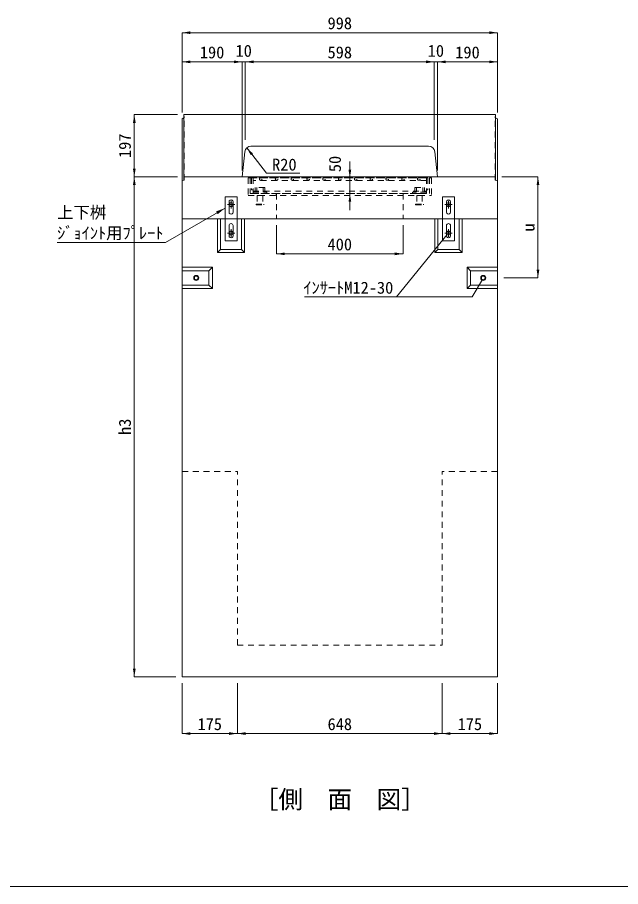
# Model space of a CAD drawing. Units: millimetres at full size. Extents: x 50430 to 75195, y 75514 to 92741.
# Drawn here: x 66912 to 68821, y 77277 to 80030 of the extents above; entities that cross this region are included whole.
import ezdxf
from ezdxf.enums import TextEntityAlignment as Align

# ---------------------------------------------------------------- set-up
doc = ezdxf.new("R2010")
doc.units = ezdxf.units.MM
doc.header["$LTSCALE"] = 25
doc.linetypes.add('USER1', pattern=[1.35, 0.75, -0.6])
for name, color, linetype, lineweight in [('0_2', 7, 'Continuous', 5), ('ジョイントプレート', 3, 'Continuous', 9), ('側溝・本体', 7, 'Continuous', 9), ('寸法線', 7, 'Continuous', 9), ('本体', 2, 'Continuous', 9), ('枠', 5, 'Continuous', 5), ('ｲﾝｻｰﾄ', 3, 'USER1', 5), ('ｸﾞﾚｰﾁﾝｸﾞ', 7, 'USER1', 5)]:
    doc.layers.add(name, color=color, linetype=linetype, lineweight=lineweight)
doc.styles.add('ＭＳ ゴシック', font='')
doc.styles.get('ＭＳ ゴシック').set_extended_font_data('MS Gothic')

# ---------------------------------------------------------------- blocks, each defined once
blk = doc.blocks.new('filled_arrow')
at = {"color": 0, "linetype": 'Continuous', "lineweight": -2}
blk.add_solid([(7.5, 1.25), (0, 0), (7.5, -1.25)], dxfattribs=at)

msp = doc.modelspace()

# ---------------------------------------------------------------- hatches: boundary and pattern name
at = {"layer": '寸法線'}
msp.add_hatch(color=256, dxfattribs=at).paths.add_polyline_path([(68383.26, 79199.28), (68382.28, 79198.11), (68382.72, 79197.85)])

# ---------------------------------------------------------------- linework, layer by layer
at = {"layer": 'ジョイントプレート'}
for p, q in [((67581.76, 79412.98), (67581.76, 79444.98)), ((67594.76, 79444.98), (67594.76, 79412.98)), ((68269.76, 79412.98), (68269.76, 79444.98)), ((68282.76, 79444.98), (68282.76, 79412.98)), ((67581.76, 79369.98), (67581.76, 79337.98)), ((67594.76, 79337.98), (67594.76, 79369.98)), ((68269.76, 79369.98), (68269.76, 79337.97)), ((68282.76, 79337.97), (68282.76, 79369.98))]:
    msp.add_line(p, q, dxfattribs=at)
for points in [[(67607.26, 79321.48), (67607.26, 79461.48), (67569.26, 79461.48), (67569.26, 79321.48)], [(68295.26, 79321.47), (68295.26, 79461.48), (68257.26, 79461.48), (68257.26, 79321.47)]]:
    msp.add_lwpolyline(points, close=True, dxfattribs=at)
for centre, start, end in [((67588.26, 79444.98), 359.99346, 180.00654), ((68276.26, 79444.98), 359.99346, 180.00654), ((67588.26, 79412.98), 179.99346, 0.00654), ((68276.26, 79412.97), 179.99346, 0.00654), ((67588.26, 79369.98), 0, 180), ((68276.26, 79369.98), 0, 180), ((67588.26, 79337.98), 179.99952, 0.00048), ((68276.26, 79337.97), 179.99952, 0.00048)]:
    msp.add_arc(centre, 6.5, start, end, dxfattribs=at)
at = {"layer": '側溝・本体'}
for p, q in [((67588.26, 79448.51), (67588.26, 79424.44)), ((68276.26, 79448.51), (68276.26, 79424.44)), ((67576.66, 79436.48), (67599.86, 79436.48)), ((68264.66, 79436.47), (68287.86, 79436.47)), ((67576.66, 79346.47), (67599.86, 79346.47)), ((67588.26, 79358.51), (67588.26, 79334.43)), ((68264.66, 79346.47), (68287.86, 79346.47)), ((68276.26, 79358.51), (68276.26, 79334.43))]:
    msp.add_line(p, q, dxfattribs=at)
at = {"layer": '寸法線'}
for p, q in [((67433.26, 79980.98), (68431.26, 79980.98)), ((67433.26, 79728.47), (67433.26, 79980.98)), ((68431.26, 79728.47), (68431.26, 79980.98)), ((67623.26, 79888.68), (67433.26, 79888.68)), ((67433.26, 79728.47), (67433.26, 79888.68)), ((67685.26, 79888.68), (67571.26, 79888.68)), ((67623.26, 79544.47), (67623.26, 79888.68)), ((67623.26, 79544.47), (67623.26, 79888.68)), ((67633.26, 79888.68), (68231.26, 79888.68)), ((67633.26, 79641.5), (67633.26, 79888.68)), ((67633.26, 79641.5), (67633.26, 79888.68)), ((68179.26, 79888.68), (68293.26, 79888.68)), ((68231.26, 79641.5), (68231.26, 79888.68)), ((68231.26, 79641.5), (68231.26, 79888.68)), ((68241.26, 79544.47), (68241.26, 79888.68)), ((68241.26, 79888.68), (68431.26, 79888.68)), ((68241.26, 79544.47), (68241.26, 79888.68)), ((68431.26, 79728.47), (68431.26, 79888.68)), ((67282.14, 79721.47), (67282.14, 79524.47)), ((67419.26, 79721.47), (67282.14, 79721.47)), ((67964.18, 79573.47), (67964.18, 79419.47)), ((67419.26, 79524.47), (67282.14, 79524.47)), ((67282.14, 79524.47), (67282.14, 77941.47)), ((67419.26, 79524.47), (67282.14, 79524.47)), ((67952.26, 79521.47), (67964.18, 79521.47)), ((68445.26, 79524.47), (68559.33, 79524.47)), ((68559.33, 79524.47), (68559.33, 79204.47)), ((67952.26, 79471.47), (67964.18, 79471.47)), ((67732.26, 79371.47), (67732.26, 79280.72)), ((68132.26, 79371.47), (68132.26, 79280.72)), ((67732.26, 79280.72), (68132.26, 79280.72)), ((68451.26, 79204.47), (68559.33, 79204.47)), ((67413.26, 77941.47), (67282.14, 77941.47)), ((67433.26, 77921.48), (67433.26, 77761.47)), ((67608.26, 77921.48), (67608.26, 77761.47)), ((67608.26, 77921.48), (67608.26, 77761.47)), ((68256.26, 77921.47), (68256.26, 77761.47)), ((68256.26, 77921.47), (68256.26, 77761.47)), ((68431.26, 77921.47), (68431.26, 77761.47)), ((67433.26, 77761.47), (67608.26, 77761.47)), ((67608.26, 77761.47), (68256.26, 77761.47)), ((68256.26, 77761.47), (68431.26, 77761.47))]:
    msp.add_line(p, q, dxfattribs=at)
for points in [[(67637.91, 79616.34), (67653.94, 79595.86), (67700.52, 79536.37), (67805.95, 79536.37)], [(67569.26, 79425.51), (67380.89, 79316.75), (67037.69, 79316.75)], [(68272.47, 79341.83), (68111.47, 79144.48), (67820.25, 79144.48)], [(68383.26, 79199.28), (68351.22, 79144.48), (68111.47, 79144.48)]]:
    msp.add_lwpolyline(points, dxfattribs=at)
msp.add_lwpolyline([(68383.26, 79199.28), (68382.28, 79198.11), (68382.72, 79197.85)], close=True, dxfattribs=at)
at = {"layer": '本体', "lineweight": 20}
for p, q in [((67439.26, 79721.47), (68425.26, 79721.47)), ((67439.26, 79721.47), (67439.26, 79711.04)), ((68425.26, 79721.47), (68425.26, 79711.04)), ((67433.26, 79708.47), (67439.26, 79711.04)), ((67433.26, 79708.47), (67433.26, 79391.47)), ((68431.26, 79708.47), (68425.26, 79711.04)), ((68431.26, 79708.47), (68431.26, 79391.47)), ((67433.26, 77941.47), (67433.26, 79391.47)), ((67433.26, 79391.47), (68431.26, 79391.47)), ((68431.26, 77941.47), (68431.26, 79391.47)), ((67433.26, 77941.48), (68431.26, 77941.48))]:
    msp.add_line(p, q, dxfattribs=at)
at = {"layer": '本体', "color": 4, "linetype": 'USER1', "lineweight": 5}
for p, q in [((67439.26, 79721.47), (67440.26, 79711.47)), ((68425.26, 79721.47), (68424.26, 79711.47)), ((67439.26, 79711.04), (67440.26, 79711.47)), ((67440.26, 79514.43), (67440.26, 79711.47)), ((68424.26, 79514.43), (68424.26, 79711.47)), ((68425.26, 79711.04), (68424.26, 79711.47)), ((67439.26, 79524.43), (67440.26, 79514.43)), ((67439.26, 79514), (67440.26, 79514.43)), ((68425.26, 79524.43), (68424.26, 79514.43)), ((68425.26, 79514), (68424.26, 79514.43))]:
    msp.add_line(p, q, dxfattribs=at)
at = {"layer": '本体', "lineweight": 5}
for p, q in [((67439.26, 79711.04), (67439.26, 79514)), ((68425.26, 79711.04), (68425.26, 79514))]:
    msp.add_line(p, q, dxfattribs=at)
at = {"layer": '本体'}
for p, q in [((68213.2, 79621.48), (67651.32, 79621.48)), ((67631.42, 79603.53), (67623.26, 79524.47)), ((68233.09, 79603.53), (68241.26, 79524.47)), ((67433.26, 79511.43), (67439.26, 79514)), ((67439.26, 79524.47), (68425.26, 79524.47)), ((68431.26, 79511.43), (68425.26, 79514)), ((67545.26, 79391.47), (67545.26, 79284.97)), ((67554.76, 79391.47), (67554.76, 79294.47)), ((67621.76, 79391.47), (67621.76, 79294.47)), ((67631.26, 79391.47), (67631.26, 79284.97)), ((68233.26, 79391.47), (68233.26, 79284.97)), ((68242.76, 79391.47), (68242.76, 79294.47)), ((68309.76, 79391.47), (68309.76, 79294.47)), ((68319.26, 79391.47), (68319.26, 79284.97)), ((67545.26, 79284.97), (67554.76, 79294.47)), ((67545.26, 79284.97), (67631.26, 79284.97)), ((67554.76, 79294.47), (67621.76, 79294.47)), ((67621.76, 79294.47), (67631.26, 79284.97)), ((68242.76, 79294.47), (68233.26, 79284.97)), ((68319.26, 79284.97), (68233.26, 79284.97)), ((68309.76, 79294.47), (68242.76, 79294.47)), ((68319.26, 79284.97), (68309.76, 79294.47)), ((67433.26, 79238.47), (67529.76, 79238.47)), ((67433.26, 79226.97), (67518.26, 79226.97)), ((67518.26, 79226.97), (67529.76, 79238.47)), ((67518.26, 79226.97), (67518.26, 79181.98)), ((67529.76, 79238.47), (67529.76, 79170.48)), ((68431.26, 79238.47), (68334.76, 79238.47)), ((68334.76, 79238.47), (68334.76, 79170.48)), ((68346.26, 79226.97), (68334.76, 79238.47)), ((68431.26, 79226.97), (68346.26, 79226.97)), ((68346.26, 79226.97), (68346.26, 79181.98)), ((67518.26, 79181.98), (67433.26, 79181.98)), ((67529.76, 79170.48), (67433.26, 79170.48)), ((67518.26, 79181.98), (67529.76, 79170.48)), ((68346.26, 79181.98), (68334.76, 79170.48)), ((68334.76, 79170.48), (68431.26, 79170.48)), ((68346.26, 79181.98), (68431.26, 79181.98))]:
    msp.add_line(p, q, dxfattribs=at)
at = {"layer": '本体', "linetype": 'USER1'}
for p, q in [((67732.26, 79471.47), (67732.26, 79391.47)), ((68132.26, 79471.47), (68132.26, 79391.47)), ((67433.26, 78591.32), (67608.26, 78591.32)), ((67608.26, 78041.48), (67608.26, 78591.32)), ((68256.26, 78041.48), (68256.26, 78591.48)), ((68431.26, 78591.48), (68256.26, 78591.48)), ((67608.26, 78041.48), (68256.26, 78041.48))]:
    msp.add_line(p, q, dxfattribs=at)
at = {"layer": '本体'}
for centre, start, end in [((67651.32, 79601.48), 90, 174.10209), ((68213.2, 79601.48), 5.89798, 90)]:
    msp.add_arc(centre, 20, start, end, dxfattribs=at)
at = {"layer": '枠', "lineweight": 20}
msp.add_line((65003.72, 77276.8), (73003.72, 77276.8), dxfattribs=at)
at = {"layer": 'ｲﾝｻｰﾄ'}
for p, q in [((67694.76, 79490.97), (67664.76, 79490.97)), ((67664.76, 79490.97), (67664.76, 79475.97)), ((67669.76, 79490.97), (67669.76, 79475.97)), ((67689.76, 79490.97), (67689.76, 79475.97)), ((67694.76, 79490.97), (67694.76, 79475.97)), ((68169.76, 79490.97), (68169.76, 79475.97)), ((68169.76, 79490.97), (68199.76, 79490.97)), ((68199.76, 79471.47), (68169.76, 79471.47)), ((68174.76, 79490.97), (68174.76, 79475.97)), ((68194.76, 79490.97), (68194.76, 79475.97)), ((68199.76, 79490.97), (68199.76, 79475.97))]:
    msp.add_line(p, q, dxfattribs=at)
at = {"layer": 'ｲﾝｻｰﾄ', "lineweight": 9}
for p, q in [((67671.26, 79465.47), (67671.26, 79438.47)), ((67671.26, 79465.47), (67688.26, 79465.47)), ((67688.26, 79465.47), (67688.26, 79438.47)), ((68176.26, 79465.47), (68176.26, 79438.47)), ((68176.26, 79465.47), (68193.26, 79465.47)), ((68193.26, 79465.47), (68193.26, 79438.47)), ((67667.26, 79438.47), (67692.26, 79438.47)), ((67667.26, 79438.47), (67667.26, 79435.47)), ((67667.26, 79435.47), (67692.26, 79435.47)), ((67692.26, 79438.47), (67692.26, 79435.47)), ((68172.26, 79438.47), (68197.26, 79438.47)), ((68172.26, 79438.47), (68172.26, 79435.47)), ((68172.26, 79435.47), (68197.26, 79435.47)), ((68197.26, 79438.47), (68197.26, 79435.47))]:
    msp.add_line(p, q, dxfattribs=at)
at = {"layer": 'ｲﾝｻｰﾄ', "linetype": 'Continuous', "lineweight": 9}
for centre in [(67588.26, 79436.48), (68276.26, 79436.47), (67588.26, 79346.47), (68276.26, 79346.47)]:
    msp.add_circle(centre, 6, dxfattribs=at)
at = {"layer": 'ｲﾝｻｰﾄ', "linetype": 'Continuous'}
for centre, radius in [((67478.26, 79204.47), 8), ((67478.26, 79204.47), 6), ((68386.26, 79204.47), 8), ((68386.26, 79204.47), 6)]:
    msp.add_circle(centre, radius, dxfattribs=at)
at = {"layer": 'ｸﾞﾚｰﾁﾝｸﾞ', "lineweight": 9}
for p, q in [((67642.26, 79521.47), (67642.26, 79465.47)), ((67642.26, 79521.47), (68222.26, 79521.47)), ((67648.26, 79521.47), (67648.26, 79471.47)), ((67653.26, 79521.47), (67653.26, 79483.47)), ((68211.26, 79521.47), (67653.26, 79521.47)), ((67657.76, 79521.47), (67657.76, 79471.47)), ((68206.76, 79513.47), (67657.76, 79513.47)), ((68206.76, 79521.47), (68206.76, 79471.47)), ((68211.26, 79521.47), (68211.26, 79483.47)), ((68216.26, 79521.47), (68216.26, 79471.47)), ((68222.26, 79521.47), (68222.26, 79465.47)), ((67648.26, 79471.47), (68216.26, 79471.47)), ((67657.76, 79483.47), (67653.26, 79483.47)), ((67657.76, 79479.47), (68206.76, 79479.47)), ((67657.76, 79475.97), (67701.76, 79475.97)), ((67657.76, 79471.47), (68206.76, 79471.47)), ((67701.76, 79475.97), (67701.76, 79471.47)), ((67731.26, 79471.47), (67731.26, 79465.47)), ((68133.26, 79471.47), (68133.26, 79465.47)), ((68206.76, 79475.97), (68162.76, 79475.97)), ((68162.76, 79475.97), (68162.76, 79471.47)), ((68211.26, 79483.47), (68206.76, 79483.47)), ((68206.76, 79471.47), (68206.76, 79475.97)), ((67642.26, 79465.47), (68222.26, 79465.47))]:
    msp.add_line(p, q, dxfattribs=at)
for centre in [(67682.26, 79517.47), (67732.26, 79517.47), (67782.26, 79517.47), (67832.26, 79517.47), (67882.26, 79517.47), (67932.26, 79517.47), (67982.26, 79517.47), (68032.26, 79517.47), (68082.26, 79517.47), (68132.26, 79517.47), (68182.26, 79517.47)]:
    msp.add_circle(centre, 4, dxfattribs=at)

# ---------------------------------------------------------------- block references
at = {"layer": '寸法線', "xscale": 3.47, "yscale": 3.47}
for p in [(67433.26, 79980.98), (67433.26, 79888.68), (67633.26, 79888.68), (67633.26, 79888.68), (68241.26, 79888.68), (68241.26, 79888.68), (67732.26, 79280.72), (67433.26, 77761.47), (67608.26, 77761.47), (68256.26, 77761.47)]:
    msp.add_blockref('filled_arrow', p, dxfattribs=at)
at = {"layer": '寸法線'}
for p, xscale, yscale, rotation in [((68431.26, 79980.98), 3.47, 3.47, 180), ((67623.26, 79888.68), 3.47, 3.47, 180), ((67623.26, 79888.68), 3.47, 3.47, 180), ((68231.26, 79888.68), 3.47, 3.47, 180), ((68231.26, 79888.68), 3.47, 3.47, 180), ((68431.26, 79888.68), 3.47, 3.47, 180), ((67282.14, 79721.47), 3.47, 3.47, 270), ((67637.91, 79616.34), 3.47, 3.47, 308.1), ((67282.14, 79524.47), 3.47, 3.47, 90), ((67964.18, 79521.47), 3.47, 3.47, 90), ((67282.14, 79524.47), 3.47, 3.47, 270), ((68559.33, 79524.47), 3.47, 3.47, 270), ((67964.18, 79471.47), 3.47, 3.47, 270), ((67569.26, 79425.51), 4, 4, 210), ((68272.47, 79341.83), 0.2, 0.2, 230.8), ((68132.26, 79280.72), 3.47, 3.47, 180), ((68559.33, 79204.47), 3.47, 3.47, 90), ((67282.14, 77941.47), 3.47, 3.47, 90), ((67608.26, 77761.47), 3.47, 3.47, 180), ((68256.26, 77761.47), 3.47, 3.47, 180), ((68431.26, 77761.47), 3.47, 3.47, 180)]:
    msp.add_blockref('filled_arrow', p, dxfattribs=dict(at, xscale=xscale, yscale=yscale, rotation=rotation))

# ---------------------------------------------------------------- texts
at = {"layer": '0_2', "style": 'ＭＳ ゴシック'}
msp.add_text('R20', height=37.98, dxfattribs=at).set_placement((67756.83, 79563.42), align=Align.MIDDLE_CENTER)
msp.add_text('［側\u3000面\u3000図］', height=56.96, dxfattribs=at).set_placement((67932.26, 77581.47), align=Align.TOP_CENTER)
at = {"layer": '寸法線', "style": 'ＭＳ ゴシック'}
for s, p in [('998', (67932.26, 80010.98)), ('10', (67628.26, 79923.68)), ('10', (68236.26, 79923.68)), ('190', (67528.26, 79918.68)), ('598', (67932.26, 79918.68)), ('190', (68336.26, 79918.68)), ('400', (67932.26, 79310.72)), ('175', (67520.76, 77791.47)), ('648', (67932.26, 77791.47)), ('175', (68343.76, 77791.47))]:
    msp.add_text(s, height=37.98, dxfattribs=at).set_placement(p, align=Align.MIDDLE_CENTER)
for s, p in [('197', (67252.14, 79622.97)), ('50', (67916.79, 79565.25)), ('u', (68529.33, 79364.47)), ('h3', (67252.14, 78732.97))]:
    msp.add_text(s, height=37.98, rotation=90, dxfattribs=at).set_placement(p, align=Align.MIDDLE_CENTER)
for s, p in [('上下桝', (67037.69, 79381.44)), ('ｼﾞｮｲﾝﾄ用ﾌﾟﾚｰﾄ', (67037.69, 79316.44))]:
    msp.add_text(s, height=37.98, dxfattribs=at).set_placement(p, align=Align.BOTTOM_LEFT)
msp.add_text('ｲﾝｻｰﾄM12-30', height=37.98, dxfattribs=at).set_placement((68101.47, 79192.48), align=Align.TOP_RIGHT)

doc.saveas('drawing.dxf')
